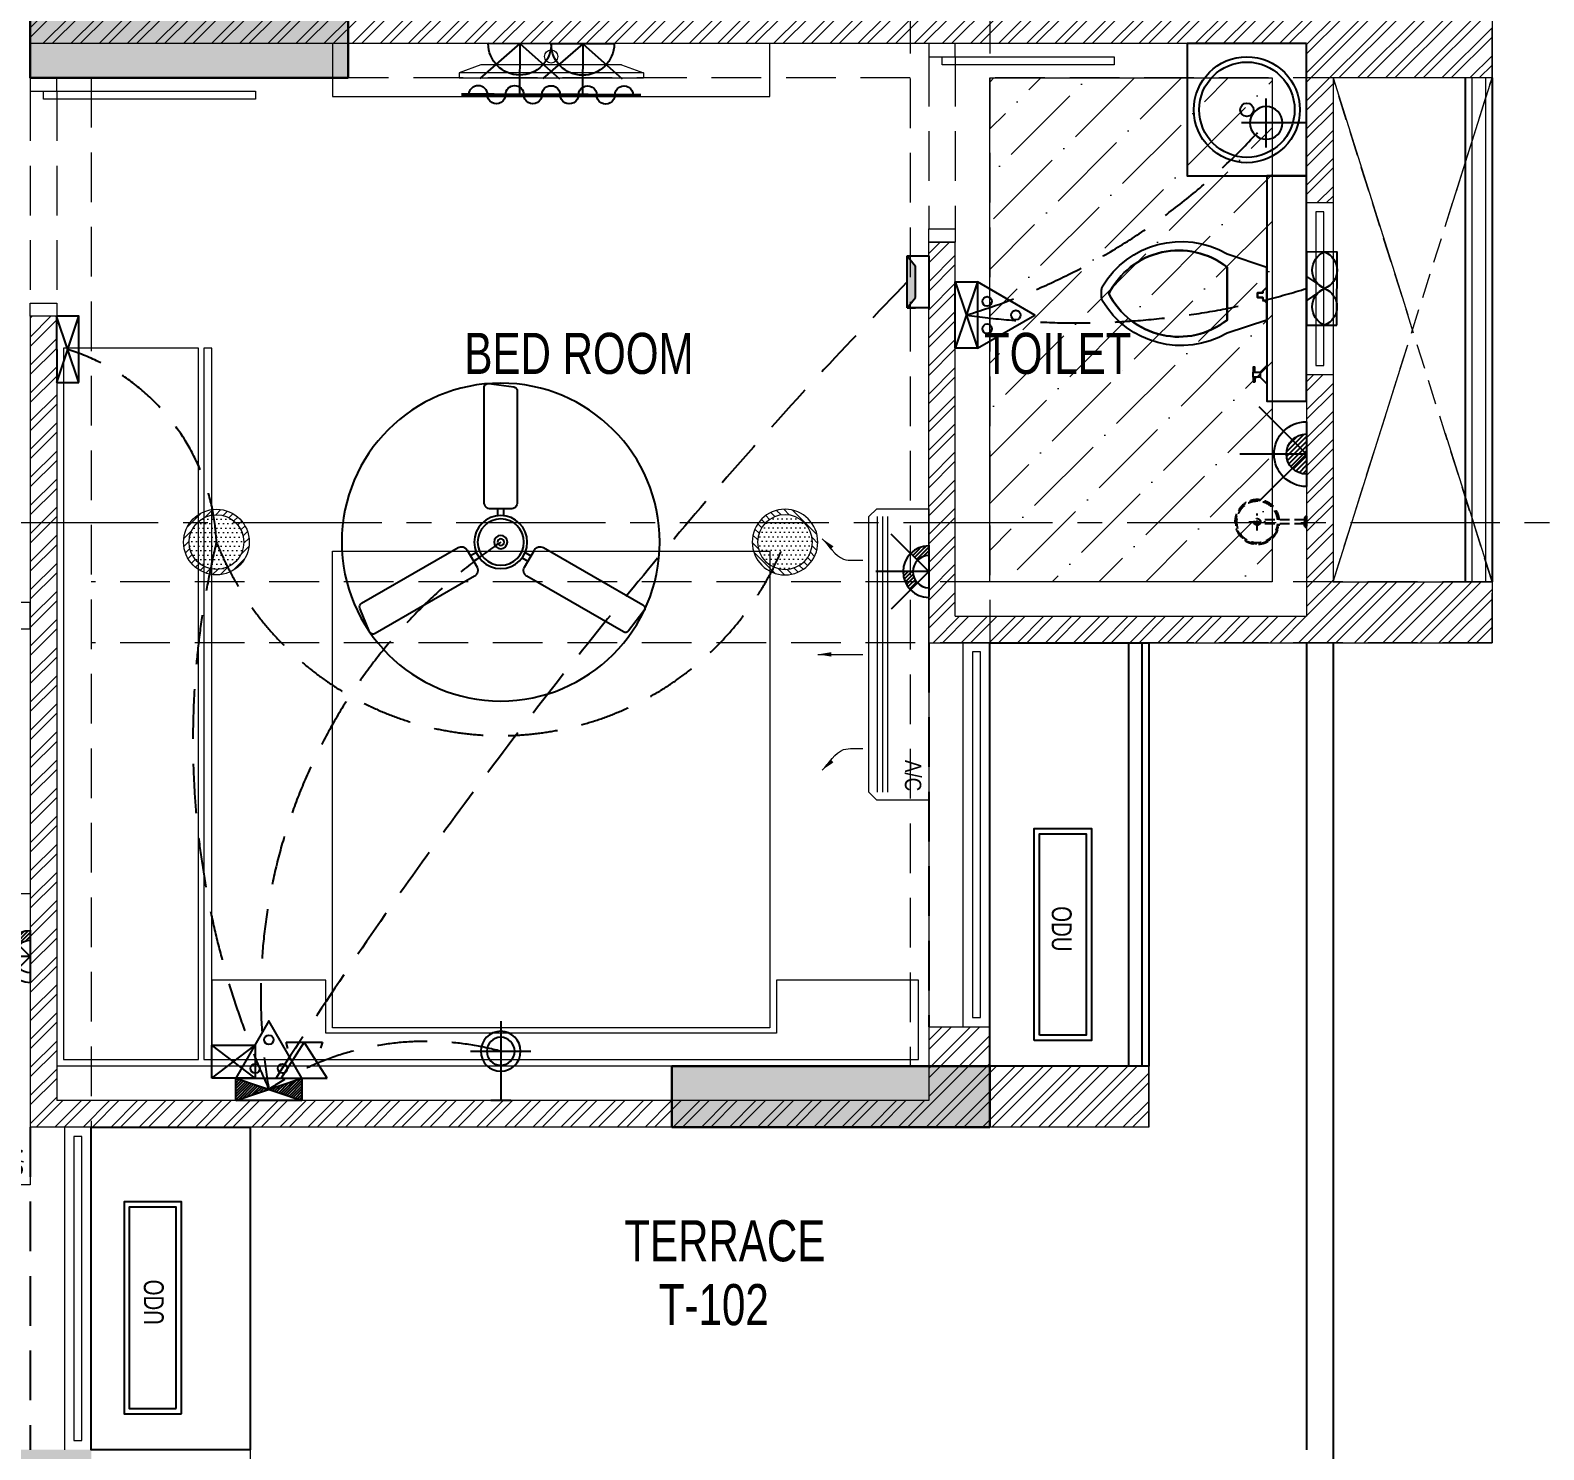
# Model space of a CAD drawing. Header units: inches. Extents: x 822859 to 1009930, y 496782 to 576896.
# Drawn here: x 842120 to 847831, y 542403 to 547762 of the extents above; entities that cross this region are included whole.
import ezdxf
from ezdxf.enums import TextEntityAlignment as Align

# ---------------------------------------------------------------- set-up
doc = ezdxf.new("R2010")
doc.units = ezdxf.units.IN
doc.header["$LTSCALE"] = 750
doc.header["$MEASUREMENT"] = 0
for name, pattern in [('CENTER', [2, 1.25, -0.25, 0.25, -0.25]), ('CENTER2', [1.125, 0.75, -0.125, 0.125, -0.125]), ('DASHED', [0.75, 0.5, -0.25]), ('HIDDEN', [0.375, 0.25, -0.125]), ('HIDDEN2', [0.1875, 0.125, -0.0625])]:
    doc.linetypes.add(name, pattern=pattern)
for name, color, linetype, lineweight in [('1 x 15 W green led dl', 84, 'Continuous', 5), ('COLUMN', 5, 'Continuous', 13), ('DOOR-MSA', 8, 'Continuous', 13), ('DOTTED LINE-MSA', 8, 'HIDDEN2', 13), ('ELE-01-MSA', 8, 'Continuous', 18), ('ELE-04-MSA', 139, 'Continuous', 15), ('FURNITURE-MSA', 251, 'Continuous', 5), ('HVAC-HW UNIT', 1, 'Continuous', 13), ('S_B4_230x125', 3, 'HIDDEN', 20), ('S_B4_230x575', 10, 'HIDDEN', 20), ('S_B4_300x575', 30, 'HIDDEN', 20), ('S_B4_CUT OUT LINE', 9, 'Continuous', 20), ('S_B4_SUNK', 250, 'Continuous', 20), ('S_C_ABOVE HP TO TOP', 5, 'Continuous', 30), ('SECTION LINE', 14, 'CENTER', 9), ('TEXT DETAIL-MSA', 8, 'Continuous', 13), ('TEXT ROOM NAME-MSA', 8, 'Continuous', 13), ('WALL HATCH-MSA', 251, 'Continuous', 9), ('WALL-MSA', 11, 'Continuous', 18), ('WINDOW-MSA', 8, 'Continuous', 13)]:
    doc.layers.add(name, color=color, linetype=linetype, lineweight=lineweight)
for name, color, linetype in [('AC 2 MODULE SWITCH', 6, 'DASHED'), ('CS SHEET', 7, 'Continuous'), ('E-18 wall light point', 3, 'Continuous'), ('E-18a wall light point', 6, 'Continuous'), ('E-20 night light point', 152, 'Continuous'), ('E-45 exhaust fan point', 5, 'Continuous'), ('E-47 switch board', 1, 'Continuous'), ('E-49 5A plug point', 150, 'Continuous'), ('E-49a SB with 5A plug point', 5, 'Continuous'), ('E-50 15A plug point', 1, 'Continuous'), ('E-51 15 A AC PLUG POINT', 6, 'Continuous'), ('E-55 telephone point', 6, 'Continuous'), ('E-56 television point', 4, 'Continuous'), ('ELE-02-MSA', 8, 'Continuous'), ("Emg-42 4' fan point", 30, 'Continuous'), ('P.FIXTURE', 8, 'Continuous'), ('PE-E-Electrical Control', 150, 'HIDDEN'), ('PROJ.', 7, 'Continuous'), ('R.C.C HATCH-MSA', 250, 'Continuous'), ('Switch Board', 72, 'Continuous')]:
    doc.layers.add(name, color=color, linetype=linetype)
doc.styles.add('125pt1.6', font='simplex.shx', dxfattribs={"width": 0.6, "height": 200})
doc.styles.add('Arial Narrow', font='swisscl.ttf', dxfattribs={"height": 150})
doc.styles.add('MtXpl_Swis721_LtCn_B', font='swisscl.ttf')
doc.styles.add('NARROW', font='ARIALN.TTF', dxfattribs={"height": 2.25})
doc.dimstyles.new('DIM_50', dxfattribs={"dimtxt": 200, "dimasz": 100, "dimexe": 25, "dimexo": 5, "dimgap": 25, "dimtad": 1, "dimdec": 0, "dimzin": 0, "dimdsep": 46, "dimtxsty": '125pt1.6', "dimblk": 'ARCHTICK', "dimcen": 0.09, "dimclrd": 8, "dimclre": 8, "dimclrt": 7, "dimaunit": 1, "dimadec": 4, "dimazin": 0, "dimtfac": 1, "dimtdec": 0, "dimtmove": 2, "dimatfit": 1, "dimfxl": 150, "dimfxlon": 1, "dimtolj": 1, "dimtzin": 0, "dimarcsym": 1})
pattern_1 = [(45, (-830625.795, -554021.86), (-53.0330086, 53.0330086), []), (45, (-830590.44, -554021.86), (-53.0330086, 53.0330086), [])]

# ---------------------------------------------------------------- blocks, each defined once
blk = doc.blocks.new('A$C37e82350')
at = {"layer": 'SECTION LINE', "linetype": 'CENTER2'}
blk.add_lwpolyline([(17358.7, 15657), (17302.2, 15657), (17302.2, -11419.6), (17346.3, -11419.6)], dxfattribs=at)
blk = doc.blocks.new('BLOCK-G & H TYPICAL COLOUMN')
at = {"layer": 'R.C.C HATCH-MSA'}
h = blk.add_hatch(color=256, dxfattribs=at)
h.dxf.hatch_style = 1
h.paths.add_polyline_path([(172697.62, -104207.75), (172688.57, -104207.75), (172688.57, -104255), (172697.62, -104255)])
h.paths.add_polyline_path([(172327.12, -104207.75), (172336.18, -104207.75), (172336.18, -104255), (172327.12, -104255)])
h.paths.add_polyline_path([(172819.88, -104207.75), (172819.88, -104216.81), (172867.12, -104216.81), (172867.12, -104207.75)])
h.paths.add_polyline_path([(172204.87, -104207.75), (172204.87, -104216.81), (172157.62, -104216.81), (172157.62, -104207.75)])
h.paths.add_polyline_path([(172561.18, -104240.06), (172552.12, -104240.06), (172552.12, -104287.31), (172561.18, -104287.31)])
h.paths.add_polyline_path([(172463.57, -104240.06), (172472.62, -104240.06), (172472.62, -104287.31), (172463.57, -104287.31)])
h.paths.add_polyline_path([(172177.87, -104422.2), (172177.87, -104431.25), (172130.62, -104431.25), (172130.62, -104422.2)])
h.paths.add_polyline_path([(172894.12, -104422.2), (172894.12, -104431.25), (172846.88, -104431.25), (172846.88, -104422.2)])
h.paths.add_polyline_path([(172336.12, -104486.75), (172336.12, -104495.81), (172288.87, -104495.81), (172288.87, -104486.75)])
h.paths.add_polyline_path([(172202.62, -104543.75), (172202.62, -104552.81), (172155.37, -104552.81), (172155.37, -104543.75)])
h.paths.add_polyline_path([(172822.13, -104543.75), (172822.13, -104552.81), (172869.37, -104552.81), (172869.37, -104543.75)])
h.paths.add_polyline_path([(172516.9, -104495.81), (172507.85, -104495.81), (172507.85, -104448.56), (172516.9, -104448.56)])
h.paths.add_polyline_path([(172697.62, -104104.25), (172688.57, -104104.25), (172688.57, -104057.01), (172697.62, -104057.01)])
h.paths.add_polyline_path([(172327.12, -104104.25), (172336.18, -104104.25), (172336.18, -104057.01), (172327.12, -104057.01)])
h.paths.add_polyline_path([(172819.88, -104104.25), (172819.88, -104095.2), (172867.12, -104095.2), (172867.12, -104104.25)])
h.paths.add_polyline_path([(172204.87, -104104.25), (172204.87, -104095.2), (172157.62, -104095.2), (172157.62, -104104.25)])
h.paths.add_polyline_path([(172561.18, -104071.94), (172552.12, -104071.94), (172552.12, -104024.7), (172561.18, -104024.7)])
h.paths.add_polyline_path([(172463.57, -104071.94), (172472.62, -104071.94), (172472.62, -104024.7), (172463.57, -104024.7)])
h.paths.add_polyline_path([(172177.87, -103889.81), (172177.87, -103880.75), (172130.62, -103880.75), (172130.62, -103889.81)])
h.paths.add_polyline_path([(172894.12, -103889.81), (172894.12, -103880.75), (172846.88, -103880.75), (172846.88, -103889.81)])
h.paths.add_polyline_path([(172336.12, -103825.25), (172336.12, -103816.2), (172288.87, -103816.2), (172288.87, -103825.25)])
h.paths.add_polyline_path([(172202.62, -103768.25), (172202.62, -103759.2), (172155.37, -103759.2), (172155.37, -103768.25)])
h.paths.add_polyline_path([(172822.13, -103768.25), (172822.13, -103759.2), (172869.37, -103759.2), (172869.37, -103768.25)])
h.paths.add_polyline_path([(172516.9, -103816.2), (172507.85, -103816.2), (172507.85, -103863.44), (172516.9, -103863.44)])
h.paths.add_polyline_path([(172548.37, -103699.31), (172548.37, -103690.25), (172595.62, -103690.25), (172595.62, -103699.31)])
h.paths.add_polyline_path([(172476.37, -103699.31), (172476.37, -103690.25), (172429.13, -103690.25), (172429.13, -103699.31)])
h.paths.add_polyline_path([(172726.82, -103612.31), (172726.82, -103603.25), (172774.06, -103603.25), (172774.06, -103612.31)])
h.paths.add_polyline_path([(172297.93, -103612.31), (172297.93, -103603.25), (172250.69, -103603.25), (172250.69, -103612.31)])
h.paths.add_polyline_path([(172920.37, -103523.81), (172920.37, -103514.75), (172857.56, -103514.75), (172857.56, -103523.81)])
h.paths.add_polyline_path([(172104.37, -103523.81), (172104.37, -103514.75), (172167.19, -103514.75), (172167.19, -103523.81)])
h.paths.add_polyline_path([(172476.37, -103492.94), (172467.32, -103492.94), (172467.32, -103445.7), (172476.37, -103445.7)])
h.paths.add_polyline_path([(172548.37, -103492.94), (172557.43, -103492.94), (172557.43, -103445.7), (172548.37, -103445.7)])
h.paths.add_polyline_path([(172663.43, -103454.75), (172759.5, -103454.75), (172759.5, -103349.7), (172663.43, -103349.7), (172663.43, -103358.75), (172750.44, -103358.75), (172750.44, -103445.7), (172663.43, -103445.7)])
h.paths.add_polyline_path([(172361.32, -103454.75), (172265.25, -103454.75), (172265.25, -103349.7), (172361.32, -103349.7), (172361.32, -103358.75), (172274.31, -103358.75), (172274.31, -103445.7), (172361.32, -103445.7)])
h.paths.add_polyline_path([(172428.37, -103358.75), (172419.32, -103358.75), (172419.32, -103311.51), (172428.37, -103311.51)])
h.paths.add_polyline_path([(172428.37, -103132.74), (172419.32, -103132.74), (172419.32, -103179.99), (172428.37, -103179.99)])
h.paths.add_polyline_path([(172151.62, -103286.75), (172151.62, -103277.7), (172104.37, -103277.7), (172104.37, -103286.75)])
h.paths.add_polyline_path([(172245.43, -103162.74), (172245.43, -103153.68), (172198.19, -103153.68), (172198.19, -103162.74)])
h.paths.add_polyline_path([(172428.37, -103021.25), (172419.32, -103021.25), (172419.32, -103068.5), (172428.37, -103068.5)])
h.paths.add_polyline_path([(172245.43, -102997.25), (172236.37, -102997.25), (172236.37, -103044.5), (172245.43, -103044.5)])
h.paths.add_polyline_path([(172104.37, -102997.25), (172104.37, -103006.31), (172151.62, -103006.31), (172151.62, -102997.25)])
h.paths.add_polyline_path([(172596.37, -103358.75), (172605.43, -103358.75), (172605.43, -103311.51), (172596.37, -103311.51)])
h.paths.add_polyline_path([(172596.37, -103132.74), (172605.43, -103132.74), (172605.43, -103179.99), (172596.37, -103179.99)])
h.paths.add_polyline_path([(172873.13, -103286.75), (172873.13, -103277.7), (172920.37, -103277.7), (172920.37, -103286.75)])
h.paths.add_polyline_path([(172779.32, -103162.74), (172779.32, -103153.68), (172826.56, -103153.68), (172826.56, -103162.74)])
h.paths.add_polyline_path([(172596.37, -103021.25), (172605.43, -103021.25), (172605.43, -103068.5), (172596.37, -103068.5)])
h.paths.add_polyline_path([(172779.32, -102997.25), (172788.37, -102997.25), (172788.37, -103044.5), (172779.32, -103044.5)])
h.paths.add_polyline_path([(172920.37, -102997.25), (172920.37, -103006.31), (172873.13, -103006.31), (172873.13, -102997.25)])
h.paths.add_polyline_path([(172548.37, -104612.7), (172548.37, -104621.75), (172595.62, -104621.75), (172595.62, -104612.7)])
h.paths.add_polyline_path([(172476.37, -104612.7), (172476.37, -104621.75), (172429.13, -104621.75), (172429.13, -104612.7)])
h.paths.add_polyline_path([(172297.93, -104699.7), (172297.93, -104708.75), (172250.69, -104708.75), (172250.69, -104699.7)])
h.paths.add_polyline_path([(172104.37, -104788.2), (172104.37, -104797.25), (172167.19, -104797.25), (172167.19, -104788.2)])
h.paths.add_polyline_path([(172726.82, -104699.7), (172726.82, -104708.75), (172774.06, -104708.75), (172774.06, -104699.7)])
h.paths.add_polyline_path([(172920.37, -104788.2), (172920.37, -104797.25), (172857.56, -104797.25), (172857.56, -104788.2)])
h.paths.add_polyline_path([(172476.37, -104819.06), (172467.32, -104819.06), (172467.32, -104866.31), (172476.37, -104866.31)])
h.paths.add_polyline_path([(172548.37, -104819.06), (172557.43, -104819.06), (172557.43, -104866.31), (172548.37, -104866.31)])
h.paths.add_polyline_path([(172663.43, -104857.25), (172759.5, -104857.25), (172759.5, -104962.31), (172663.43, -104962.31), (172663.43, -104953.25), (172750.44, -104953.25), (172750.44, -104866.31), (172663.43, -104866.31)])
h.paths.add_polyline_path([(172361.32, -104857.25), (172265.25, -104857.25), (172265.25, -104962.31), (172361.32, -104962.31), (172361.32, -104953.25), (172274.31, -104953.25), (172274.31, -104866.31), (172361.32, -104866.31)])
h.paths.add_polyline_path([(172428.37, -104953.25), (172419.32, -104953.25), (172419.32, -105000.5), (172428.37, -105000.5)])
h.paths.add_polyline_path([(172428.37, -105178.31), (172419.32, -105178.31), (172419.32, -105131.06), (172428.37, -105131.06)])
h.paths.add_polyline_path([(172151.62, -105025.25), (172151.62, -105034.31), (172104.37, -105034.31), (172104.37, -105025.25)])
h.paths.add_polyline_path([(172245.43, -105072.5), (172236.37, -105072.5), (172236.37, -105025.25), (172245.43, -105025.25)])
h.paths.add_polyline_path([(172428.37, -105290.75), (172419.32, -105290.75), (172419.32, -105243.51), (172428.37, -105243.51)])
h.paths.add_polyline_path([(172245.43, -105314.75), (172236.37, -105314.75), (172236.37, -105267.51), (172245.43, -105267.51)])
h.paths.add_polyline_path([(172104.37, -105277.35), (172113.43, -105277.35), (172113.43, -105314.75), (172104.37, -105314.75)])
h.paths.add_polyline_path([(172596.37, -104953.25), (172605.43, -104953.25), (172605.43, -105000.5), (172596.37, -105000.5)])
h.paths.add_polyline_path([(172596.37, -105178.31), (172605.43, -105178.31), (172605.43, -105131.06), (172596.37, -105131.06)])
h.paths.add_polyline_path([(172873.13, -105025.25), (172873.13, -105034.31), (172920.37, -105034.31), (172920.37, -105025.25)])
h.paths.add_polyline_path([(172788.37, -105025.25), (172779.32, -105025.25), (172779.32, -105072.5), (172788.37, -105072.5)])
h.paths.add_polyline_path([(172596.37, -105290.75), (172605.43, -105290.75), (172605.43, -105243.51), (172596.37, -105243.51)])
h.paths.add_polyline_path([(172779.32, -105314.75), (172788.37, -105314.75), (172788.37, -105267.51), (172779.32, -105267.51)])
h.paths.add_polyline_path([(172911.32, -105314.75), (172920.37, -105314.75), (172920.37, -105277.35), (172911.32, -105277.35)])
h.paths.add_polyline_path([(172688.63, -104486.75), (172688.63, -104495.81), (172735.87, -104495.81), (172735.87, -104486.75)])
h.paths.add_polyline_path([(172688.63, -103825.25), (172688.63, -103816.2), (172735.87, -103816.2), (172735.87, -103825.25)])
at = {"layer": 'COLUMN'}
for points in [[(172726.82, -103612.31), (172726.82, -103603.25), (172774.06, -103603.25), (172774.06, -103612.31)], [(172822.13, -103768.25), (172822.13, -103759.2), (172869.37, -103759.2), (172869.37, -103768.25)]]:
    blk.add_lwpolyline(points, close=True, dxfattribs=at)
blk = doc.blocks.new('t4tgg34')
for points in [[(375405.3, -62759.1), (375390.8, -62744.6), (375390.8, -62738.4), (375370.8, -62738.4), (375370.8, -62719.7), (375390.8, -62719.7), (375390.8, -62713.4), (375405.3, -62699), (375405.3, -62635.1), (375255.5, -62585.2, 0.412342), (374784.6, -62708.9, 0.132891), (374784.6, -62761, 0.412336), (375255.5, -62884.7), (375405.3, -62834.8)], [(375255.5, -62834.8, -0.475238), (374809.5, -62734.9, -0.475243), (375255.5, -62635.1)]]:
    blk.add_lwpolyline(points, format="xyb", close=True)
blk.add_lwpolyline([(375255.5, -62834.8), (375255.5, -62635.1, 0.475243), (374809.5, -62734.9, 0.475238), (375255.5, -62834.8, 0.489246)], format="xyb")
blk.add_lwpolyline([(375405.3, -62635.1), (375405.3, -62699), (375390.8, -62713.4), (375390.8, -62719.7), (375370.8, -62719.7), (375370.8, -62738.4), (375390.8, -62738.4), (375390.8, -62744.6), (375405.3, -62759.1), (375405.3, -62699), (375405.3, -62834.8)])
blk = doc.blocks.new('9')
at = {"linetype": 'Continuous'}
for p, q in [((709869.5, -390414.7), (709869.5, -390433.8)), ((709875.9, -390433.8), (709869.5, -390433.8)), ((709875.9, -390414.7), (709875.9, -390433.8))]:
    blk.add_line(p, q, dxfattribs=at)
for points in [[(709875.9, -390395.7), (709875.9, -390376.6), (709869.5, -390376.6), (709869.5, -390395.7)], [(709894.9, -390395.7), (709920.3, -390370.3), (709920.3, -390440.1), (709894.9, -390414.7)]]:
    blk.add_lwpolyline(points, dxfattribs=at)
blk.add_lwpolyline([(709894.9, -390414.7), (709869.5, -390414.7), (709869.5, -390395.7), (709894.9, -390395.7)], close=True, dxfattribs=at)
blk = doc.blocks.new('SHOWE')
at = {"linetype": 'HIDDEN', "ltscale": 0.2}
for p, q in [((3964261.3, -1171717.9), (3964261.3, -1171674.7)), ((3964261.3, -1171674.7), (3964263.3, -1171674.7)), ((3964264.2, -1171676.3), (3964264.2, -1171716.3)), ((3964268.7, -1171680.5), (3964268.7, -1171696.3)), ((3964268.7, -1171688.6), (3964437.5, -1171688.6)), ((3964268.7, -1171712), (3964268.7, -1171696.3)), ((3964479.2, -1171696.3), (3964415.6, -1171696.3)), ((3964447.4, -1171664.5), (3964447.4, -1171728.1)), ((3964261.3, -1171717.9), (3964263.3, -1171717.9)), ((3964268.7, -1171704), (3964437.5, -1171704))]:
    blk.add_line(p, q, dxfattribs=at)
for radius in [12.5, 10.6]:
    blk.add_circle((3964447.4, -1171696.3), radius, dxfattribs=at)
for centre, radius, start, end in [((3964447.4, -1171696.3), 84.1, 185.2383, 174.7617), ((3964447.4, -1171696.3), 81.4, 185.4105, 174.5895), ((3964447.4, -1171696.3), 78, 185.6496, 174.3504), ((3964262.4, -1171676.3), 1.76, 358.0282, 62.0821), ((3964259.8, -1171685.3), 10.1, 28.3436, 64.2104), ((3964262.4, -1171716.3), 1.76, 297.9179, 1.9718), ((3964259.8, -1171707.2), 10.1, 295.7896, 331.6564)]:
    blk.add_arc(centre, radius, start, end, dxfattribs=at)
blk = doc.blocks.new('A$C16cd5f5f')
at = {"layer": 'WINDOW-MSA', "ltscale": 5000}
for points in [[(50, 50), (50, 850), (80, 850), (80, 50)], [(0, 0), (50, 0), (50, 100), (0, 100)], [(900, 0), (850, 0), (850, 100), (900, 100)]]:
    blk.add_lwpolyline(points, close=True, dxfattribs=at)
at = {"layer": 'WINDOW-MSA', "linetype": 'HIDDEN', "elevation": 0}
blk.add_lwpolyline([(50, 100), (850, 100)], dxfattribs=at)
at = {"layer": 'WINDOW-MSA', "linetype": 'HIDDEN'}
blk.add_lwpolyline([(50, 0), (850, 0)], dxfattribs=at)
blk = doc.blocks.new('A$Cbea8c011')
at = {"layer": 'ELE-02-MSA', "elevation": 0}
for points in [[(400, -108.3), (-400, -108.3), (-400, 108.3), (400, 108.3)], [(380, -88.3), (-380, -88.3), (-380, 88.3), (380, 88.3)]]:
    blk.add_lwpolyline(points, close=True, dxfattribs=at)
at = {"layer": 'TEXT DETAIL-MSA', "style": 'Arial Narrow'}
blk.add_text('ODU', height=75, dxfattribs=at).set_placement((-106.4, -41.5, 0))
blk = doc.blocks.new('A$Ca69f7aba')
at = {"layer": 'WINDOW-MSA', "ltscale": 5000}
for points in [[(-750, 0), (-700, 0), (-700, -100), (-750, -100)], [(0, 0), (-50, 0), (-50, -100), (0, -100)], [(-50, -50), (-50, -700), (-80, -700), (-80, -50)]]:
    blk.add_lwpolyline(points, close=True, dxfattribs=at)
at = {"layer": 'WINDOW-MSA', "linetype": 'HIDDEN'}
blk.add_lwpolyline([(-50, 0), (-700, 0)], dxfattribs=at)
at = {"layer": 'WINDOW-MSA', "linetype": 'HIDDEN', "elevation": 0}
blk.add_lwpolyline([(-50, -100), (-700, -100)], dxfattribs=at)
blk = doc.blocks.new('G$C7997B730')
at = {"layer": 'FURNITURE-MSA'}
for p, q in [((36, 1325, 0), (0, 1325, 0)), ((0, 1325, 0), (0, 0, 0)), ((36, 1325, 0), (0, 1325, 0)), ((93, 1169, 0), (36, 1325, 0)), ((36, 0, 0), (36, 1325, 0)), ((93, 1169, 0), (36, 1325, 0)), ((93, 156, 0), (93, 1169, 0)), ((93, 156, 0), (36, 0, 0)), ((36, 0, 0), (0, 0, 0))]:
    blk.add_line(p, q, dxfattribs=at)
blk = doc.blocks.new('A$Caebde61c')
at = {"layer": 'FURNITURE-MSA'}
for p, q in [((19201, -17754.6), (19201, -19204.6)), ((19201, -19353.4), (15910.1, -19353.4))]:
    blk.add_line(p, q, dxfattribs=at)
for points in [[(18601, -15692.4), (18601, -15492.4), (16951, -15492.4), (16951, -15692.4)], [(15935.1, -16642.4), (15935.1, -19328.4), (16445.1, -19328.4), (16445.1, -16642.4)], [(16465.1, -16642.4), (16465.1, -19328.4), (16495.1, -19328.4), (16495.1, -16642.4)], [(16951, -19208.4), (16951, -17408.4), (18601, -17408.4), (18601, -19208.4)], [(18626, -19228.4), (16926, -19228.4), (16926, -19028.4), (16495.1, -19028.4), (16495.1, -19328.4), (19162.6, -19328.4), (19162.6, -19028.4), (18626, -19028.4)]]:
    blk.add_lwpolyline(points, close=True, dxfattribs=at)
blk.add_circle((17776, -15541.5, 0), 25, dxfattribs=at)
at = {"layer": 'FURNITURE-MSA', "xscale": 0.5248800000000007, "yscale": 0.5248800000000007, "zscale": 0.5248800000000007, "rotation": 89.99999999999997}
blk.add_blockref('G$C7997B730', (18123.7, -15622.1, 0), dxfattribs=at)
blk = doc.blocks.new('DRHASHGSDG')
at = {"layer": 'WALL HATCH-MSA'}
h = blk.add_hatch(dxfattribs=at)
h.set_pattern_fill('ANSI32', color=256, scale=200)
h.set_pattern_definition(pattern_1)
h.paths.add_polyline_path([(11493.8, -5710.3), (11493.8, -6310.3), (16310.1, -6310.3), (16310.1, -6910.3), (16410.1, -6910.3), (16410.1, -6440.3), (17010.1, -6440.3), (17010.1, -6210.3), (16410.1, -6210.3), (16410.1, -5992.4), (16310.1, -5992.4), (16310.1, -6210.3), (15114.7, -6210.3), (15114.7, -5510.3), (15014.7, -5510.3), (15014.7, -6210.3), (11593.8, -6210.3), (11593.8, -5710.3)])
h = blk.add_hatch(dxfattribs=at)
h.set_pattern_fill('ANSI32', color=256, scale=200)
h.set_pattern_definition(pattern_1)
h.paths.add_polyline_path([(14884.7, -7060.3), (14884.7, -8572.5), (17010.1, -8572.5), (17010.1, -8342.5), (16410.1, -8342.5), (16410.1, -7560.3), (16310.1, -7560.3), (16310.1, -8472.5), (14984.7, -8472.5), (14984.7, -7060.3)])
h = blk.add_hatch(dxfattribs=at)
h.set_pattern_fill('ANSI32', color=256, scale=200)
h.set_pattern_definition(pattern_1)
h.paths.add_polyline_path([(11493.8, -10401.3), (11493.8, -7340.3), (11593.8, -7340.3), (11593.8, -10301.3), (14884.7, -10301.3), (14884.7, -10022.5), (15114.7, -10022.5), (15114.7, -10171.3), (15714.7, -10171.3), (15714.7, -10401.3)])
at = {"layer": 'DOTTED LINE-MSA'}
blk.add_line((12323.8, -11619.1), (12323.8, -10401.3), dxfattribs=at)
for points in [[(16410.1, -8342.5), (17010.1, -6440.3)], [(17010.1, -8342.5), (16410.1, -6440.3)]]:
    blk.add_lwpolyline(points, dxfattribs=at)
at = {"layer": 'ELE-01-MSA'}
for p, q in [((16935.1, -8342.5), (16935.1, -6440.3)), ((16985.1, -6440.3), (16985.1, -8342.5))]:
    blk.add_line(p, q, dxfattribs=at)
at = {"layer": 'ELE-02-MSA'}
for p, q in [((16910.1, -8342.5), (16910.1, -6440.3)), ((17010.1, -6440.3), (17010.1, -8342.5)), ((15639.7, -10171.3), (15639.7, -8572.5)), ((15689.7, -10171.3), (15689.7, -8572.5)), ((16310.1, -8572.5), (16310.1, -11619.1)), ((16410.1, -8572.5), (16410.1, -14897.1))]:
    blk.add_line(p, q, dxfattribs=at)
at = {"layer": 'ELE-02-MSA', "linetype": 'HIDDEN'}
for p, q in [((14884.7, -8572.5), (14884.7, -10022.5)), ((11493.8, -10401.3), (11493.8, -11619.1))]:
    blk.add_line(p, q, dxfattribs=at)
at = {"layer": 'ELE-04-MSA'}
blk.add_line((15714.7, -10171.3), (15714.7, -8572.5), dxfattribs=at)
at = {"layer": 'P.FIXTURE'}
for points in [[(16310.1, -6310.3), (15860.1, -6310.3), (15860.1, -6810.3), (16310.1, -6810.3)], [(16160.1, -6810.3), (16160.1, -7660.3), (16310.1, -7660.3), (16310.1, -6810.3)]]:
    blk.add_lwpolyline(points, close=True, dxfattribs=at)
for radius in [200, 180, 25]:
    blk.add_circle((16085.1, -6560.3), radius, dxfattribs=at)
at = {"layer": 'WALL-MSA'}
for p, q in [((11493.8, -5710.3), (11493.8, -6310.3)), ((17010.1, -6210.3), (17010.1, -6440.3)), ((16310.1, -6310.3), (11493.8, -6310.3)), ((16310.1, -6310.3), (16310.1, -6910.3)), ((17010.1, -6440.3), (16410.1, -6440.3)), ((16410.1, -6440.3), (16410.1, -6910.3)), ((16310.1, -6910.3), (16410.1, -6910.3)), ((14884.7, -8572.5, 0), (14884.7, -7060.3)), ((14884.7, -7060.3), (14984.7, -7060.3)), ((14984.7, -8472.5, 0), (14984.7, -7060.3)), ((11593.8, -7340.3, 0), (11493.8, -7340.3, 0)), ((11493.8, -7340.3, 0), (11493.8, -10401.3)), ((11593.8, -7340.3, 0), (11593.8, -10301.3)), ((16310.1, -7560.3), (16410.1, -7560.3)), ((16310.1, -7560.3), (16310.1, -8472.5)), ((16410.1, -7560.3), (16410.1, -8342.5)), ((16410.1, -8342.5), (17010.1, -8342.5)), ((17010.1, -8342.5), (17010.1, -8572.5)), ((14984.7, -8472.5), (16310.1, -8472.5)), ((14884.7, -8572.5), (17010.1, -8572.5)), ((14884.7, -10022.5), (14884.7, -10301.3)), ((15714.7, -10171.3), (15114.7, -10171.3)), ((15714.7, -10171.3), (15714.7, -10401.3)), ((14884.7, -10301.3), (11593.8, -10301.3)), ((15714.7, -10401.3), (11493.8, -10401.3))]:
    blk.add_line(p, q, dxfattribs=at)
blk.add_lwpolyline([(14884.7, -10022.5), (15114.7, -10022.5), (15114.7, -10171.3)], dxfattribs=at)
at = {"layer": 'WINDOW-MSA'}
for p, q in [((16310.1, -7560.3), (16310.1, -6910.3)), ((16410.1, -6910.3), (16410.1, -7560.3)), ((15014.7, -10022.5), (15014.7, -8572.5)), ((15114.7, -10022.5), (15114.7, -8572.5)), ((11623.8, -11619.1), (11623.8, -10401.3)), ((11723.8, -11619.1), (11723.8, -10401.3))]:
    blk.add_line(p, q, dxfattribs=at)
for points in [[(16375.1, -7525.3), (16375.1, -6945.3), (16345.1, -6945.3), (16345.1, -7525.3)], [(15049.7, -8607.5), (15049.7, -9987.5), (15079.7, -9987.5), (15079.7, -8607.5)], [(11658.8, -10436.3), (11658.8, -11584.1), (11688.8, -11584.1), (11688.8, -10436.3)]]:
    blk.add_lwpolyline(points, close=True, dxfattribs=at)
at = {"color": 2, "rotation": 270}
blk.add_blockref('A$C37e82350', (3913.3, 9182.1), dxfattribs=at)
at = {"rotation": 270.0000000000001}
blk.add_blockref('A$Cbea8c011', (15390.3, -9673.7, 0), dxfattribs=at)
at = {"xscale": -1, "rotation": 89.9999999999999}
blk.add_blockref('A$Cbea8c011', (11955.9, -11083.4, 0), dxfattribs=at)
at = {"layer": 'COLUMN', "xscale": 25.4, "yscale": 25.4, "zscale": 25.4}
blk.add_blockref('BLOCK-G & H TYPICAL COLOUMN', (-4375767.4, 2625312.3), dxfattribs=at)
at = {"layer": 'DOOR-MSA'}
for name, p, rotation in [('A$Ca69f7aba', (14884.7, -6310.3), 89.99999999999997), ('A$C16cd5f5f', (11493.8, -8420.1, 0), 180)]:
    blk.add_blockref(name, p, dxfattribs=dict(at, rotation=rotation))
at = {"layer": 'FURNITURE-MSA'}
blk.add_blockref('A$Caebde61c', (-4316.3, 9182.1), dxfattribs=at)
at = {"layer": 'P.FIXTURE', "xscale": -1, "rotation": 180}
blk.add_blockref('t4tgg34', (-359245.2, -69989.4), dxfattribs=at)
at = {"layer": 'P.FIXTURE'}
blk.add_blockref('9', (-693760.3, 382844.9), dxfattribs=at)
at = {"layer": 'P.FIXTURE', "lineweight": 30, "rotation": 180}
blk.add_blockref('SHOWE', (3980571.4, -1179812.7), dxfattribs=at)
at = {"layer": 'WINDOW-MSA', "rotation": 270}
blk.add_blockref('A$C16cd5f5f', (11493.8, -6440.3, 0), dxfattribs=at)
at = {"layer": 'TEXT ROOM NAME-MSA', "lineweight": 0, "style": 'MtXpl_Swis721_LtCn_B'}
for s, p in [('BED ROOM', (13132, -7557.7, 0)), ('TOILET', (15092.9, -7557.7, 0)), ('TERRACE', (13735.4, -10907.8, 0)), ('T-102', (13865.8, -11148.8))]:
    blk.add_text(s, height=155, dxfattribs=at).set_placement(p)
blk = doc.blocks.new('C-230x1200')
at = {"layer": 'S_C_ABOVE HP TO TOP'}
h = blk.add_hatch(color=250, dxfattribs=at)
h.dxf.hatch_style = 1
h.paths.add_polyline_path([(-230, 1200), (-230, 0), (0, 0), (0, 1200)])
at = {"layer": 'S_C_ABOVE HP TO TOP', "color": 8}
blk.add_lwpolyline([(0, 1200), (-230, 1200), (-230, 0), (0, 0)], close=True, dxfattribs=at)
blk = doc.blocks.new('zw$A6E')
at = {"layer": 'S_B4_SUNK'}
h = blk.add_hatch(dxfattribs=at)
h.set_pattern_fill('ANSI36', color=252, scale=1000)
h.set_pattern_definition([(45, (-123489.51, 158516.79), (66.29126, 243.067956), [312.5, -62.5, 0, -62.5])])
h.paths.add_polyline_path([(3020.9, -8342.5), (4086.3, -8342.5), (4086.3, -6440.3), (3020.9, -6440.3)])
at = {"layer": 'PROJ.', "color": 150}
for points in [[(3620.9, -10171.3), (3020.9, -10171.3), (3020.9, -8572.5), (3620.9, -8572.5)], [(230, -11619.1), (-370, -11619.1), (-370, -10401.3), (230, -10401.3)]]:
    blk.add_lwpolyline(points, close=True, dxfattribs=at)
at = {"layer": 'S_B4_230x125', "color": 118}
for p, q in [((3020.9, -8342.5), (-370, -8342.5)), ((3020.9, -8572.5), (-370, -8572.5))]:
    blk.add_line(p, q, dxfattribs=at)
at = {"layer": 'S_B4_230x575', "color": 8}
for p, q in [((4916.3, -6440.3, 0), (4916.3, -6210.3)), ((-370, -6440.3), (-370, -11619.1)), ((2720.9, -6440.3), (600, -6440.3)), ((4916.3, -6440.3), (3020.9, -6440.3)), ((4086.3, -6440.3), (4086.3, -8342.5)), ((4316.3, -6440.3), (4316.3, -8342.5)), ((4916.3, -8342.5), (3020.9, -8342.5)), ((4916.3, -8572.5), (4916.3, -8342.5)), ((4916.3, -8572.5), (3020.9, -8572.5)), ((1820.9, -10171.3), (-370, -10171.3)), ((1820.9, -10401.3), (-370, -10401.3)), ((230, -11619.1), (-370, -11619.1)), ((230, -11619.1), (230, -11849.1)), ((230, -11849.1), (230, -11619.1))]:
    blk.add_line(p, q, dxfattribs=at)
at = {"layer": 'S_B4_230x575', "color": 8, "linetype": 'Continuous'}
for p, q in [((3620.9, -10171.3), (3020.9, -10171.3)), ((3620.9, -10401.3), (3620.9, -10171.3)), ((3620.9, -10401.3), (3020.9, -10401.3))]:
    blk.add_line(p, q, dxfattribs=at)
at = {"layer": 'S_B4_300x575', "color": 8}
for p, q in [((2720.9, -4192.4), (2720.9, -10171.3)), ((3020.9, -4192.4), (3020.9, -10171.3))]:
    blk.add_line(p, q, dxfattribs=at)
at = {"layer": 'S_B4_CUT OUT LINE', "color": 252, "linetype": 'HIDDEN', "ltscale": 5}
for p, q in [((4316.3, -6440.3), (4916.3, -8342.5)), ((4316.3, -8342.5), (4916.3, -6440.3, 0)), ((4916.3, -8342.5), (4916.3, -6440.3, 0))]:
    blk.add_line(p, q, dxfattribs=at)
at = {"layer": 'S_B4_SUNK', "color": 252}
blk.add_lwpolyline([(3020.9, -6440.3), (4086.3, -6440.3), (4086.3, -8342.5), (3020.9, -8342.5)], close=True, dxfattribs=at)
at = {"layer": 'S_C_ABOVE HP TO TOP', "rotation": 270}
blk.add_blockref('C-230x1200', (-600, -6440.3), dxfattribs=at)
at = {"layer": 'S_C_ABOVE HP TO TOP', "xscale": -1, "rotation": 89.99999999999999}
blk.add_blockref('C-230x1200', (3020.9, -10401.3), dxfattribs=at)
blk = doc.blocks.new('PP-01')
h = blk.add_hatch()
h.set_pattern_fill('ANSI31', color=256, scale=1.635026, style=0)
h.set_pattern_definition([(45, (-4840.0876, -743.28332), (-0.14451727, 0.14451727), [])])
edge = h.paths.add_edge_path()
edge.add_ellipse((0, 0), major_axis=(0.861, 0.861), ratio=1, start_angle=90, end_angle=135)
edge.add_line((-1.218, 0), (0, 0))
edge.add_line((0, 0), (-0.861, 0.861))
edge = h.paths.add_edge_path()
edge.add_line((0, 0), (0, 1.218))
edge.add_ellipse((0, 0), major_axis=(0.861, 0.861), ratio=1, start_angle=45, end_angle=90)
edge.add_line((-0.861, 0.861), (0, 0))
edge = h.paths.add_edge_path()
edge.add_line((0, 0), (0.861, 0.861))
edge.add_ellipse((0, 0), major_axis=(0.861, 0.861), ratio=1, start_angle=0, end_angle=45)
edge.add_line((0, 1.218), (0, 0))
edge = h.paths.add_edge_path()
edge.add_ellipse((0, 0), major_axis=(0.861, 0.861), ratio=1, start_angle=-45, end_angle=0)
edge.add_line((0.861, 0.861), (0, 0))
edge.add_line((0, 0), (1.218, 0))
for p, q in [((0, 0), (0, 4.042)), ((0, 0), (-2.858, 2.858)), ((0, 0), (2.858, 2.858)), ((-1.962, 0), (1.962, 0))]:
    blk.add_line(p, q)
for radius in [1.962, 1.218]:
    blk.add_arc((0, 0), radius, 0, 180)
blk = doc.blocks.new('A$C4D7A2C8D')
blk.add_lwpolyline([(4, -1.68), (-6, -1.68), (-6, 1.68), (4, 1.68)], close=True)
for points in [[(4, 1.68), (-6, -1.68)], [(4, -1.68), (-6, 1.68)]]:
    blk.add_lwpolyline(points)
blk = doc.blocks.new('P ONB-01')
at = {"ltscale": 0.4}
blk.add_lwpolyline([(1.809, 0), (0, 3.133), (-1.809, 0)], close=True, dxfattribs=at)
for centre in [(0, 2.089), (-0.746, 0.522), (0.746, 0.522)]:
    blk.add_circle(centre, 0.259, dxfattribs=at)
blk = doc.blocks.new('WL-03')
for points in [[(0, 0), (0, 5.64)], [(2.14, 3.5), (-2.14, 3.5)], [(0.71, 0), (-0.71, 0)]]:
    blk.add_lwpolyline(points)
blk.add_circle((0, 3.5), 1.42)
blk = doc.blocks.new('EF-01')
for p in [(-0.84, 0), (0.84, 0)]:
    blk.add_line(p, (0, 1.24))
blk.add_lwpolyline([(-2.52, 2.1), (2.52, 2.1), (2.52, 0), (-2.52, 0)], close=True)
for centre, start, end in [((-1.26, 0.74), 21.796, 158.204), ((1.26, 0.74), 21.796, 158.204), ((-1.26, 1.75), 201.796, 338.204), ((1.26, 1.75), 201.796, 338.204)]:
    blk.add_arc(centre, 1.36, start, end)
blk = doc.blocks.new('_ArchTick')
at = {"color": 0, "linetype": 'ByBlock', "const_width": 0.15}
blk.add_lwpolyline([(-0.5, -0.5), (0.5, 0.5)], dxfattribs=at)
blk = doc.blocks.new('P-01')
for p, q in [((-0.5, 0), (-0.5, 3.094)), ((-0.5, 0), (-2.906, 2.115)), ((-0.5, 0), (1.906, 2.115)), ((1.405, 0), (-2.405, 0))]:
    blk.add_line(p, q)
blk.add_arc((-0.5, -0.001), 1.905, 0.02927, 179.97073)
blk = doc.blocks.new('A$C39A77DF2')
at = {"layer": 'E-49 5A plug point', "xscale": -62.36633987703786, "yscale": 62.36633987703786, "zscale": 79.20525164419156, "rotation": 270}
blk.add_blockref('P-01', (0, 31.2), dxfattribs=at)
blk = doc.blocks.new('TV-02')
at = {"const_width": 0.171}
blk.add_lwpolyline([(4.516, 0), (-6.36, 0)], dxfattribs=at)
at = {"ltscale": 100}
for centre, major_axis, start_param, end_param in [((-5.335, 0), (0.39, 0.39), 5.497787, 8.63938), ((-3.129, 0), (0.39, 0.39), 5.497787, 8.63938), ((-0.922, 0), (0.39, 0.39), 5.497787, 8.63938), ((0.181, 0), (0.39, 0.39), 2.356194, 5.497787), ((1.284, 0), (-0.39, 0.39), 3.926991, 7.068583), ((2.388, 0), (0.39, 0.39), 2.356194, 5.497787), ((3.491, 0), (-0.39, 0.39), 3.926991, 7.068583), ((-4.232, 0), (0.39, 0.39), 2.356194, 5.497787), ((-2.025, 0), (-0.39, 0.39), 0.785398, 3.926991)]:
    blk.add_ellipse(centre, major_axis=major_axis, ratio=1, start_param=start_param, end_param=end_param, dxfattribs=at)
blk = doc.blocks.new('NL-01')
at = {"linetype": 'HIDDEN2'}
blk.add_hatch(color=256, dxfattribs=at).paths.add_polyline_path([(1.81, 1.55), (3, 2.49), (-3, 2.49), (-1.81, 1.55)])
for p, q in [((-3, 2.49), (-3, 1.55)), ((-3, 2.49), (-1.81, 1.55)), ((-3, 2.49), (3, 2.49)), ((-3, 0), (-3, 2.49)), ((3, 2.49), (1.81, 1.55)), ((3, 2.49), (3, 0)), ((3, 0), (-3, 0)), ((-1.81, 1.55), (1.81, 1.55))]:
    blk.add_line(p, q)
blk = doc.blocks.new('TP-01')
for p, q in [((0.01, 3.04), (-1.94, 0)), ((-1.53, 3.04), (1.56, 3.04)), ((-1.39, 2.51), (-1.53, 3.04)), ((1.94, 0), (0.01, 3.04)), ((1.56, 3.04), (1.38, 2.52)), ((-1.94, 0), (1.94, 0))]:
    blk.add_line(p, q)
blk = doc.blocks.new('AC SWITCH')
at = {"layer": 'AC 2 MODULE SWITCH', "color": 5, "linetype": 'ByBlock'}
for p, q in [((0, 2.95), (4.5, -2.95)), ((0, -2.95), (4.5, 2.95))]:
    blk.add_line(p, q, dxfattribs=at)
blk.add_lwpolyline([(0, 2.95), (4.5, 2.95), (4.5, -2.95), (0, -2.95)], close=True, dxfattribs=at)
blk = doc.blocks.new('6tyyyy4')
at = {"layer": 'Switch Board'}
h = blk.add_hatch(dxfattribs=at)
h.set_pattern_fill('ANSI31', color=1, scale=2.670621)
h.set_pattern_definition([(45, (-0.07464, -0.58604), (-0.236052, 0.236052), [])])
h.paths.add_polyline_path([(-0.32, -0.54), (5.33, -2.47), (5.33, 1.39)])
h.paths.add_polyline_path([(-5.97, 1.39), (-5.97, -2.47), (-0.32, -0.54)])
at = {"layer": 'Switch Board', "color": 1}
for p, q in [((-5.97, -2.47), (-5.97, 1.39)), ((-5.97, 1.39), (5.33, 1.39)), ((-5.97, 1.39), (5.33, -2.47)), ((5.33, 1.39), (5.33, -2.47)), ((5.33, -2.47), (-5.97, -2.47))]:
    blk.add_line(p, q, dxfattribs=at)
blk.add_lwpolyline([(-5.97, -2.47), (5.33, 1.39)], dxfattribs=at)
blk = doc.blocks.new('F12')
at = {"color": 7}
for p, q in [((-0.115, 0.993), (-0.115, 1.25)), ((0.115, 0.993), (0.115, 1.25)), ((-0.918, -0.397), (-1.14, -0.525)), ((0.918, -0.397), (1.14, -0.525)), ((-0.803, -0.596), (-1.025, -0.725)), ((0.803, -0.596), (1.025, -0.725))]:
    blk.add_line(p, q, dxfattribs=at)
for points in [[(-0.375, 1.25), (0.375, 1.25, 0.414214), (0.625, 1.5), (0.625, 5.831, 0.453094), (0.455, 5.98), (-0.495, 5.855, 0.376373), (-0.625, 5.706), (-0.625, 1.5, 0.414214)], [(-0.895, -0.95), (-1.27, -0.3, 0.414214), (-1.612, -0.209), (-5.362, -2.374, 0.453094), (-5.406, -2.596), (-4.823, -3.356, 0.376373), (-4.629, -3.394), (-0.987, -1.291, 0.414214)], [(1.27, -0.3), (0.895, -0.95, 0.414214), (0.987, -1.291), (4.737, -3.457, 0.453094), (4.951, -3.384), (5.318, -2.499, 0.376373), (5.254, -2.312), (1.612, -0.209, 0.414214)]]:
    blk.add_lwpolyline(points, format="xyb", close=True, dxfattribs=at)
for radius in [6, 1, 0.25]:
    blk.add_circle((0, 0), radius)
for radius in [0.875, 0.125]:
    blk.add_circle((0, 0), radius, dxfattribs=at)
blk = doc.blocks.new('DLL')
at = {"linetype": 'HIDDEN'}
h = blk.add_hatch(dxfattribs=at)
h.set_pattern_fill('ANSI31', color=256, scale=0.255)
h.set_pattern_definition([(45, (0, 0), (-0.57249, 0.57249), [])])
h.paths.add_polyline_path([(4.64, 0, -1), (-4.64, 0, -1)])
h.paths.add_polyline_path([(-3.87, 0, 1), (3.87, 0, 1)], flags=16)
h = blk.add_hatch(dxfattribs=at)
h.set_pattern_fill('DOTS', color=8, scale=0.4)
h.set_pattern_definition([(0, (0, 0), (0.3175, 0.635), [0, -0.635])])
h.paths.add_polyline_path([(-3.87, 0, 1), (3.87, 0, 1)])
for radius in [4.64, 3.87]:
    blk.add_circle((0, 0), radius)
blk = doc.blocks.new('WL-01')
for points in [[(-3.57, 2.18), (-3.57, -2.18)], [(-5.74, 0), (0, 0)], [(0, -0.72), (0, 0.72)]]:
    blk.add_lwpolyline(points)
for radius in [1.44, 1.01]:
    blk.add_circle((-3.57, 0), radius)
blk = doc.blocks.new('A$C48C83B35')
at = {"layer": 'E-51 15 A AC PLUG POINT'}
h = blk.add_hatch(dxfattribs=at)
h.set_pattern_fill('ANSI31', color=256, scale=3.615362, style=0)
h.set_pattern_definition([(135, (0, -12.33788), (-0.28322, -0.28322), [])])
edge = h.paths.add_edge_path()
edge.add_ellipse((0, -12.34), major_axis=(1.69, -1.69), ratio=1, start_angle=270, end_angle=315)
edge.add_line((0, -14.73), (0, -16.18))
edge.add_ellipse((0, -12.34), major_axis=(2.72, -2.72), ratio=1, start_angle=270, end_angle=315, ccw=False)
edge.add_line((-2.72, -15.06), (-1.69, -14.03))
edge = h.paths.add_edge_path()
edge.add_ellipse((0, -12.34), major_axis=(1.69, -1.69), ratio=1, start_angle=180, end_angle=225)
edge.add_line((-2.39, -12.34), (-3.85, -12.34))
edge.add_ellipse((0, -12.34), major_axis=(2.72, -2.72), ratio=1, start_angle=180, end_angle=225, ccw=False)
edge.add_line((-2.72, -9.62), (-1.69, -10.65))
for p, q in [((0, -12.34), (-5.6, -6.74)), ((0, -16.3), (0, -8.61)), ((0, -12.34), (-7.92, -12.34)), ((0, -12.34), (-5.6, -17.94))]:
    blk.add_line(p, q, dxfattribs=at)
at = {"layer": 'E-51 15 A AC PLUG POINT', "color": 180, "linetype": 'ByBlock', "lineweight": 5}
for points in [[(-8.93, 20.57), (-7.76, 21.73)], [(-8.93, 20.57), (-8.93, -20.57)], [(-7.76, -21.73), (0, -21.73), (0, 21.73), (-7.76, 21.73)], [(-7.71, -20.57), (-7.71, 20.57)], [(-6.93, -20.57), (-6.93, 20.57)], [(-6.15, -20.57), (-6.15, 20.57)], [(-8.93, -20.57), (-7.76, -21.73)]]:
    blk.add_lwpolyline(points, dxfattribs=at)
at = {"layer": 'E-51 15 A AC PLUG POINT', "extrusion": (0, 0, -1)}
for major_axis in [(-2.72, 2.72), (-1.69, 1.69)]:
    blk.add_ellipse((0, -12.34), major_axis=major_axis, ratio=1, start_param=3.926991, end_param=7.068583, dxfattribs=at)
at = {"layer": 'E-51 15 A AC PLUG POINT', "color": 1, "style": 'NARROW', "text_generation_flag": 4}
blk.add_text(' A/C', height=2.445, rotation=90, dxfattribs=at).set_placement((-3.57, 17.69), align=Align.CENTER)
at = {"layer": 'E-51 15 A AC PLUG POINT', "color": 180, "linetype": 'ByBlock', "lineweight": 5, "path_type": 1}
for points, override in [([(-15.9, 17.26), (-12.7, 14.21), (-9.83, 14.04)], {"dimasz": 2, "dimclrd": 153}), ([(-16.54, 0), (-9.83, 0)], {"dimscale": 1, "dimasz": 2, "dimclrd": 153}), ([(-15.9, -17.26), (-12.7, -14.21), (-9.83, -14.04)], {"dimasz": 2, "dimclrd": 153})]:
    blk.add_leader(points, dimstyle='DIM_50', override=override, dxfattribs=at)
blk = doc.blocks.new('A$C596C225D')
at = {"color": 0, "linetype": 'Continuous', "xscale": 25.30797101452029, "yscale": 25.30797101452029, "zscale": 25.30797101452029}
blk.add_blockref('A$C48C83B35', (0, 0), dxfattribs=at)

msp = doc.modelspace()

# ---------------------------------------------------------------- linework, layer by layer
at = {"layer": 'PE-E-Electrical Control'}
for centre, radius, start, end in [((844944.2, 549036.6), 2454.4, 286.7732, 318.5435), ((859014.6, 533598.9), 18951, 135.79707, 147.56437), ((846070.7, 549604.7), 2948, 261.8437, 287.0661), ((842023.7, 545793.2, 0), 799.4, 2.5908, 72.7194), ((845912.5, 545082.6, 0), 3179.1, 166.4143, 204.5189), ((843895, 546251.4, 0), 1152.7, 201.4742, 338.5258), ((845059.2, 544118, 0), 2069.7, 124.2249, 189.8693), ((843614.6, 542878.5), 1066, 74.7457, 123.8982)]:
    msp.add_arc(centre, radius, start, end, dxfattribs=at)

# ---------------------------------------------------------------- block references
at = {"layer": '1 x 15 W green led dl', "yscale": 26.68998742498368, "zscale": 26.68998742498368}
for p, xscale, rotation in [((842822.3, 545829.4, 0), 26.68998742498368, 359.9999531667485), ((844967.8, 545829.4, 0), -26.68998742498368, 4.683325151533133e-05)]:
    msp.add_blockref('DLL', p, dxfattribs=dict(at, xscale=xscale, rotation=rotation))
at = {"layer": 'AC 2 MODULE SWITCH', "linetype": 'ByBlock', "xscale": 27.68057364411916, "yscale": 27.68057364411916, "zscale": 27.68057364411916, "rotation": 89.99999999996423}
msp.add_blockref('AC SWITCH', (842886.5, 543806), dxfattribs=at)
at = {"layer": 'CS SHEET', "color": 2}
for name, p in [('DRHASHGSDG', (830625.8, 554021.9)), ('zw$A6E', (842719.6, 554021.9))]:
    msp.add_blockref(name, p, dxfattribs=at)
at = {"layer": 'E-18 wall light point', "extrusion": (-2.57282e-44, -7.31174e-44, -1), "xscale": 52.24343333348028, "yscale": 52.24343333348028, "zscale": -66.34916033381609, "rotation": 269.9904808720691}
msp.add_blockref('WL-01', (-843895, 543720.6), dxfattribs=at)
at = {"layer": 'E-18a wall light point', "extrusion": (2.57282e-44, -7.31174e-44, -1), "xscale": 43.43786742375234, "yscale": 43.43786742375234, "zscale": -43.43786742375234, "rotation": 270.0198223318016}
msp.add_blockref('WL-03', (-846935.9, 547411.5), dxfattribs=at)
at = {"layer": 'E-20 night light point', "xscale": 32.74840505449922, "yscale": 32.74840505449922, "zscale": 32.74840505449922, "rotation": 90.00951912801496}
msp.add_blockref('NL-01', (845510.5, 546811.6), dxfattribs=at)
at = {"layer": 'E-45 exhaust fan point', "xscale": -54.75349668279095, "yscale": 54.75349668279095, "zscale": 54.75349668279095, "rotation": 269.9903722899689}
msp.add_blockref('EF-01', (846935.9, 546786.5), dxfattribs=at)
at = {"layer": 'E-47 switch board', "linetype": 'Continuous', "yscale": 24.99999999999999, "zscale": 24.99999999999999}
for p, xscale, rotation in [((845652.5, 546711.5), 24.99999999999999, 89.99048087206135), ((842261.2, 546531.6, 0), -24.99999999999999, 90.0095191279386)]:
    msp.add_blockref('A$C4D7A2C8D', p, dxfattribs=dict(at, xscale=xscale, rotation=rotation))
at = {"layer": 'E-49 5A plug point', "linetype": 'Continuous', "rotation": 269.7965614082723}
for p in [(843966.7, 547711.1), (844204.3, 547710.3)]:
    msp.add_blockref('A$C39A77DF2', p, dxfattribs=at)
at = {"layer": 'E-49a SB with 5A plug point', "xscale": 69.1073150159614, "yscale": 69.1073150159614, "zscale": 69.1073150159614, "rotation": 269.9904808720614}
msp.add_blockref('P ONB-01', (845694.5, 546686.5), dxfattribs=at)
at = {"layer": 'E-49a SB with 5A plug point', "xscale": 69.1073150159614, "yscale": 69.1073150159614, "zscale": 69.1073150159614}
msp.add_blockref('P ONB-01', (843020, 543806), dxfattribs=at)
at = {"layer": 'E-50 15A plug point', "color": 1, "extrusion": (2.57282e-44, -7.31174e-44, -1), "xscale": 62.36633988374691, "yscale": 62.36633988374691, "zscale": -79.20525165271206, "rotation": 269.9999999471967}
msp.add_blockref('PP-01', (-846935.9, 546161.5), dxfattribs=at)
at = {"layer": 'E-55 telephone point', "extrusion": (2.57282e-44, -7.31174e-44, -1), "xscale": -44.54238040196059, "yscale": 44.54238040196059, "zscale": -56.56882310934848}
msp.add_blockref('TP-01', (-843153.3, 543806), dxfattribs=at)
at = {"layer": 'E-56 television point', "xscale": -62.36633987703788, "yscale": 62.36633987703788, "zscale": 79.20525164419156, "rotation": 359.7965614082723}
msp.add_blockref('TV-02', (844027.5, 547518.2), dxfattribs=at)
at = {"layer": "Emg-42 4' fan point", "extrusion": (7.31174e-44, -2.57282e-44, -1), "xscale": 100.0000000155219, "yscale": 100.0000000155219, "zscale": -100.0000000155219}
msp.add_blockref('F12', (-843895, 545829.4, 0), dxfattribs=at)
at = {"layer": 'HVAC-HW UNIT', "linetype": 'Continuous', "xscale": -1, "rotation": 180}
for p in [(845510.5, 545405.4), (842119.6, 543952.3)]:
    msp.add_blockref('A$C596C225D', p, dxfattribs=at)
at = {"layer": 'Switch Board', "lineweight": -2, "extrusion": (2.57282e-44, -7.31174e-44, -1), "xscale": -22.12389380508608, "yscale": 22.12389380508608, "zscale": -22.12389380508608}
msp.add_blockref('6tyyyy4', (-843027, 543775.3), dxfattribs=at)

doc.saveas('drawing.dxf')
